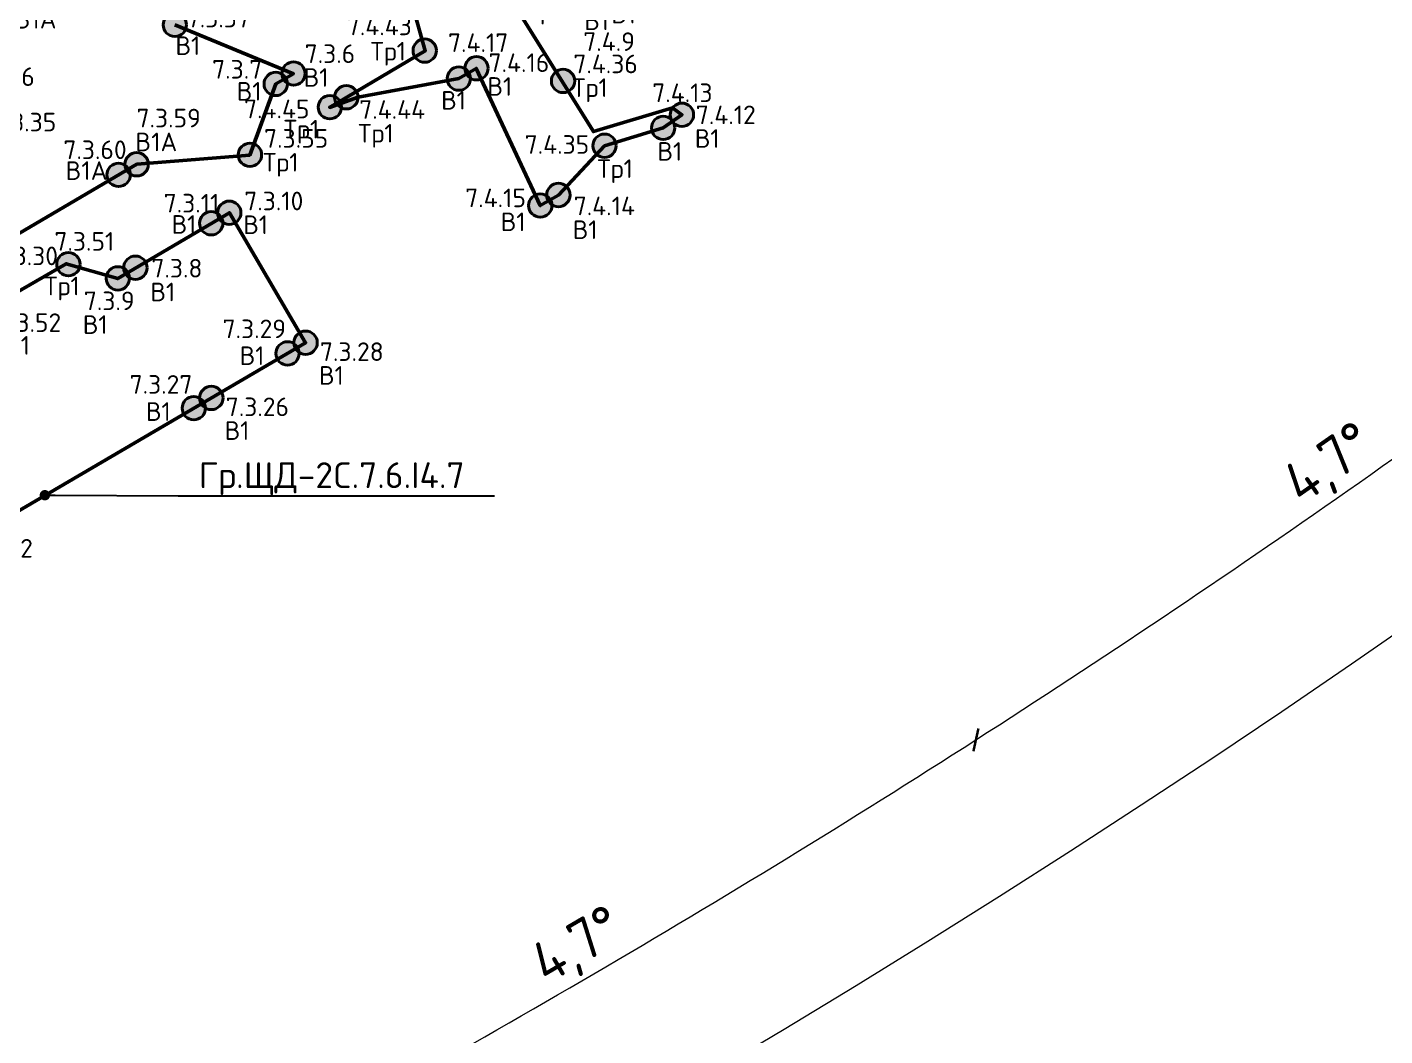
# Model space of a CAD drawing. Header units: millimetres. Extents: x -500444 to 437433, y -1435259 to 1593622.
# Drawn here: x -30971 to -17826, y -1378375 to -1368608 of the extents above; entities that cross this region are included whole.
import ezdxf
from ezdxf import colors
from ezdxf.entities.mleader import LeaderData, LeaderLine
from ezdxf.math import Vec2, Vec3

# ---------------------------------------------------------------- set-up
doc = ezdxf.new("R2010")
doc.units = ezdxf.units.MM
for name, color, linetype, lineweight in [('_Гр.ЩД-2C.7.6.I4.7', 6, 'Continuous', 50), ('_Гр.ЩД-2C.7.6.I4.8', 6, 'Continuous', 50), ('A-ANNO-DIMS', 7, 'Continuous', 9), ('Светильники аварийные', 1, 'Continuous', 40)]:
    doc.layers.add(name, color=color, linetype=linetype, lineweight=lineweight)
doc.layers.add('Вставка', color=252, linetype='Continuous')
doc.layers.add('сВЕтильники', color=7, linetype='Continuous', lineweight=40, true_color=0x0000f0)
doc.styles.add('GOST 2.304', font='')
doc.styles.add('ISOCPEUR', font='isocpeur.ttf', dxfattribs={"height": 250})
doc.styles.add('TableTextStyle', font='isocpeur.ttf', dxfattribs={"width": 0.9})
doc.styles.get('GOST 2.304').set_extended_font_data('GOST Common')
doc.linetypes.add('Truba', pattern='A,3e-05,[4,MSH_7,S=1,R=0,X=0,Y=0],-3.022072', length=3.022102)
doc.dimstyles.new('М-200', dxfattribs={"dimtxt": 400, "dimasz": 160, "dimexe": 200, "dimexo": 400, "dimgap": 50, "dimtad": 1, "dimdec": 0, "dimzin": 0, "dimdsep": 46, "dimtxsty": 'GOST 2.304', "dimblk": 'ARCHTICK', "dimcen": 180, "dimdle": 200, "dimadec": 0, "dimazin": 0, "dimtfac": 1, "dimtdec": 0, "dimtmove": 1, "dimatfit": 0, "dimfxl": 1, "dimtolj": 1, "dimtzin": 0, "dimarcsym": 0})

# ---------------------------------------------------------------- blocks, each defined once
blk = doc.blocks.new('_ArchTick')
at = {"color": 0, "linetype": 'ByBlock', "const_width": 0.15}
blk.add_lwpolyline([(-0.5, -0.5), (0.5, 0.5)], dxfattribs=at)
blk = doc.blocks.new('*D41')
at = {"layer": 'A-ANNO-DIMS', "color": 0, "lineweight": -2, "transparency": 16777216}
blk.add_arc((-165704, -113309), 107894, 270, 326, dxfattribs=at)
at = {"layer": 'Defpoints', "color": 0, "lineweight": 30, "transparency": 16777216}
for p in [(-165704, -113309), (-165704, -113309), (-75741, -173990), (-131171, -215528), (-165704, -221903)]:
    blk.add_point(p, dxfattribs=at)
at = {"layer": 'A-ANNO-DIMS', "color": 0, "lineweight": -2, "transparency": 16777216, "xscale": 160, "yscale": 160, "zscale": 160}
for p, rotation in [((-76255, -173643), 55.99999895826774), ((-165704, -221203), 179.9999981265246)]:
    blk.add_blockref('_ArchTick', p, dxfattribs=dict(at, rotation=rotation))
at = {"layer": 'A-ANNO-DIMS', "color": 0, "transparency": 16777216, "insert": (-114300, -207822), "char_height": 400, "attachment_point": 5, "rotation": 28.5412, "style": 'GOST 2.304'}
blk.add_mtext('\\A1;56,0%%D', dxfattribs=at)
blk = doc.blocks.new('*D47')
at = {"layer": 'A-ANNO-DIMS', "color": 0, "lineweight": -2, "transparency": 16777216}
blk.add_arc((-165704, -113309), 106494, 298, 302.66667, dxfattribs=at)
at = {"layer": 'Defpoints', "color": 0, "lineweight": 30, "transparency": 16777216}
for p in [(-165704, -113309), (-165704, -113309), (-107468, -204137), (-113174, -205946), (-115051, -208574)]:
    blk.add_point(p, dxfattribs=at)
at = {"layer": 'A-ANNO-DIMS', "color": 0, "lineweight": -2, "transparency": 16777216, "xscale": 160, "yscale": 160, "zscale": 160}
for p, rotation in [((-108223, -202959), 32.66666510967951), ((-115708, -207338), 207.9999983343615)]:
    blk.add_blockref('_ArchTick', p, dxfattribs=dict(at, rotation=rotation))
at = {"layer": 'A-ANNO-DIMS', "color": 0, "transparency": 16777216, "insert": (-112068, -204974), "char_height": 400, "attachment_point": 5, "rotation": 30.3333, "style": 'GOST 2.304'}
blk.add_mtext('\\A1;4,7%%D', dxfattribs=at)
blk = doc.blocks.new('*D48')
at = {"layer": 'A-ANNO-DIMS', "color": 0, "lineweight": -2, "transparency": 16777216}
blk.add_arc((-165704, -113309), 106494, 302.66667, 307.33333, dxfattribs=at)
at = {"layer": 'Defpoints', "color": 0, "lineweight": 30, "transparency": 16777216}
for p in [(-165704, -113309), (-165704, -113309), (-100271, -199098), (-105811, -201365), (-107468, -204137)]:
    blk.add_point(p, dxfattribs=at)
at = {"layer": 'A-ANNO-DIMS', "color": 0, "lineweight": -2, "transparency": 16777216, "xscale": 160, "yscale": 160, "zscale": 160}
for p, rotation in [((-101120, -197985), 37.33333173698986), ((-108223, -202959), 212.6666651096795)]:
    blk.add_blockref('_ArchTick', p, dxfattribs=dict(at, rotation=rotation))
at = {"layer": 'A-ANNO-DIMS', "color": 0, "transparency": 16777216, "insert": (-104788, -200307), "char_height": 400, "attachment_point": 5, "rotation": 35, "style": 'GOST 2.304'}
blk.add_mtext('\\A1;4,7%%D', dxfattribs=at)
blk = doc.blocks.new('A$Cab2378fa')
at = {"lineweight": 25}
h = blk.add_hatch(color=256, dxfattribs=at)
h.paths.add_polyline_path([(162, -157, 0.442338), (148, 178), (0, 0)])
h.paths.add_polyline_path([(-142, -170), (0, 0), (-163, 158, 0.430096)])
at = {"lineweight": 25, "true_color": 0xfff5f5}
h = blk.add_hatch(color=7, dxfattribs=at)
h.dxf.hatch_style = 1
h.paths.add_polyline_path([(0, 0), (-142, -170, 0.174923), (3, -222, 0.197808), (162, -157)])
h.paths.add_polyline_path([(-163, 158), (0, 0), (148, 178, 0.175398), (3, 230, 0.209014)])
blk.add_circle((3, 4), 226)
blk = doc.blocks.new('Гр.ЩД-2C.7.6.I4.7')
at = {"layer": '_Гр.ЩД-2C.7.6.I4.7', "color": 18, "true_color": 0x000000, "style": 'TableTextStyle'}
for s, p in [('B1A', (56024, 17733)), ('В1', (57581, 17477)), ('В1', (58822, 17169)), ('В1', (58174, 17035)), ('B1A', (57193, 16545)), ('B1A', (56517, 16267)), ('Тр1', (58429, 16348)), ('В1', (57543, 15746)), ('В1', (58237, 15743)), ('Тр1', (56311, 15150)), ('В1', (57338, 15092)), ('В1', (56684, 14776)), ('Тр1', (55830, 14575)), ('В1', (58202, 14475)), ('В1', (58970, 14284)), ('В1', (57295, 13934)), ('В1', (58057, 13750))]:
    blk.add_text(s, height=180, dxfattribs=at).set_placement(p)
at = {"layer": '_Гр.ЩД-2C.7.6.I4.7', "ltscale": 100, "style": 'TableTextStyle'}
for tag, p in [('ТР1', (53077, 22834)), ('ТР1', (52047, 22742)), ('ТР1', (52276, 22151)), ('ТР1', (51581, 21738)), ('ТР1', (53750, 21686)), ('ТР1', (52952, 21226)), ('В1', (55112, 20909)), ('ТР1', (52154, 20767)), ('В1', (55551, 20480)), ('В1', (54207, 20381)), ('В1', (54648, 19948)), ('В1', (55634, 19541)), ('В1', (55379, 19321)), ('ТР1', (56762, 19272)), ('В1', (51989, 19079)), ('В1', (54451, 18801)), ('В1', (52433, 18651)), ('В1', (55373, 18649)), ('B1A', (56270, 18531)), ('В1', (57178, 18249)), ('ТР1', (55008, 18168)), ('B1A', (56034, 17963)), ('ТР1', (53963, 17955)), ('ТР1', (53499, 17743)), ('В1', (57690, 17743)), ('В1', (52843, 17590)), ('В1', (52271, 17446)), ('В1', (54719, 17309)), ('В1', (58832, 17399)), ('В1', (55602, 17177)), ('В1', (57935, 17248)), ('ТР1', (53430, 17077)), ('В1', (54206, 16999)), ('В1', (55810, 16736)), ('B1A', (57203, 16775)), ('В1', (52493, 16598)), ('В1', (53502, 16580)), ('ТР1', (58439, 16578)), ('B1A', (56496, 16468)), ('В1', (57467, 15952)), ('В1', (58247, 15973)), ('В1', (54968, 15586)), ('ТР1', (56409, 15581)), ('В1', (55834, 15441)), ('В1', (57348, 15322)), ('В1', (54098, 14989)), ('ТР1', (55067, 15001)), ('В1', (56694, 15006)), ('В1', (53759, 14774)), ('ТР1', (55862, 14795)), ('В1', (58037, 14735)), ('ТР1', (55038, 14434)), ('В1', (58980, 14514)), ('В1', (57137, 14196)), ('В1', (53945, 14008)), ('В1', (54916, 13986)), ('В1', (58067, 13980)), ('ТР1', (54401, 13219)), ('ТР1', (54555, 12654)), ('В1', (55629, 12610)), ('В1', (55037, 12313))]:
    blk.add_attdef(tag, p, '', height=180, dxfattribs=at)
blk = doc.blocks.new('_Dot')
at = {"color": 0, "linetype": 'ByBlock', "lineweight": -2}
blk.add_line((-0.5, 0), (-1, 0), dxfattribs=at)
at = {"color": 0, "linetype": 'ByBlock', "const_width": 0.5}
blk.add_lwpolyline([(-0.25, 0, 1), (0.25, 0, 1)], format="xyb", close=True, dxfattribs=at)
blk = doc.blocks.new('Гр.ЩД-2C.7.6.I4.8')
at = {"layer": '_Гр.ЩД-2C.7.6.I4.8', "color": 18, "true_color": 0x000000, "style": 'TableTextStyle'}
for s, p in [('В1', (60609, 23900)), ('В1', (61236, 23968)), ('В1', (61437, 22695)), ('В1', (62088, 22721)), ('В1', (58479, 22389)), ('В1', (59171, 22277)), ('B1A', (62618, 22079)), ('В1', (57989, 21913)), ('Тр1', (61659, 21873)), ('Тр1', (58677, 21740)), ('В1', (57366, 21633)), ('Тр1', (61125, 21547)), ('B1A', (62424, 21629)), ('В1', (59985, 21277)), ('Тр1', (60840, 21334)), ('Тр1', (58567, 21169)), ('В1', (59739, 21015)), ('Тр1', (60205, 20870)), ('В1', (58816, 20554)), ('Тр1', (59598, 20550)), ('В1', (58168, 20442)), ('В1', (60410, 20337)), ('B1A', (63039, 20282)), ('B1A', (63870, 20321)), ('В1', (59961, 20064)), ('Тр1', (63074, 19859)), ('Тр1', (58363, 19789)), ('В1', (59265, 19616)), ('Тр1', (57981, 19485)), ('Тр1', (60290, 19405)), ('В1', (64394, 19406)), ('Тр1', (57151, 19398)), ('В1', (64029, 19284)), ('В1', (58730, 19248)), ('В1', (57369, 18930)), ('В1', (61441, 18974)), ('В1', (58021, 18857)), ('Тр1', (60035, 18803)), ('Тр1', (62812, 18844)), ('В1', (60917, 18646)), ('Тр1', (62386, 18715)), ('Тр1', (61832, 18540)), ('В1', (64514, 18248)), ('В1', (65209, 18250)), ('В1', (60423, 18023)), ('В1', (59761, 17950)), ('Тр1', (61252, 17827)), ('В1', (61809, 17723)), ('В1', (62071, 17788)), ('Тр1', (59741, 17428)), ('В1', (60872, 17087)), ('Тр1', (61694, 17075)), ('В1', (60424, 16953)), ('Тр1', (58901, 16674)), ('Тр1', (59621, 16634)), ('В1', (62880, 16583)), ('В1', (62518, 16458)), ('Тр1', (61937, 16291)), ('В1', (61001, 15776)), ('В1', (61698, 15700))]:
    blk.add_text(s, height=180, dxfattribs=at).set_placement(p)
at = {"layer": '_Гр.ЩД-2C.7.6.I4.8', "ltscale": 100, "style": 'TableTextStyle'}
for tag, p in [('В1', (61246, 24198)), ('В1', (60459, 24127)), ('В1', (61299, 22901)), ('В1', (62098, 22951)), ('В1', (58399, 22619)), ('В1', (59181, 22507)), ('ТР1', (61563, 22299)), ('B1A', (62628, 22309)), ('В1', (57919, 22114)), ('ТР1', (58687, 21970)), ('ТР1', (60712, 21984)), ('В1', (57181, 21863)), ('B1A', (62434, 21859)), ('В1', (59572, 21753)), ('ТР1', (60358, 21762)), ('В1', (59574, 21520)), ('ТР1', (58617, 21394)), ('ТР1', (60330, 21074)), ('В1', (58012, 20884)), ('ТР1', (59420, 20732)), ('В1', (57973, 20657)), ('В1', (60420, 20567)), ('B1A', (62999, 20495)), ('B1A', (63880, 20551)), ('ТР1', (58555, 20200)), ('В1', (59782, 20266)), ('ТР1', (57601, 19819)), ('В1', (59275, 19846)), ('В1', (63956, 19851)), ('ТР1', (56911, 19635)), ('ТР1', (60261, 19614)), ('В1', (64404, 19636)), ('В1', (58696, 19449)), ('ТР1', (63339, 19407)), ('ТР1', (62158, 19305)), ('В1', (57070, 19175)), ('В1', (61451, 19204)), ('В1', (58031, 19087)), ('ТР1', (62822, 19074)), ('ТР1', (59706, 19010)), ('В1', (60783, 18831)), ('ТР1', (61672, 18738)), ('В1', (64209, 18478)), ('В1', (65219, 18480)), ('В1', (60433, 18253)), ('В1', (59607, 18171)), ('ТР1', (61181, 18114)), ('В1', (62081, 18018)), ('ТР1', (59511, 17673)), ('В1', (60491, 17512)), ('В1', (61800, 17522)), ('В1', (60882, 17317)), ('ТР1', (61704, 17305)), ('В1', (62468, 17026)), ('ТР1', (58516, 16869)), ('ТР1', (59631, 16864)), ('В1', (62890, 16813)), ('ТР1', (61233, 16526)), ('В1', (60657, 16009)), ('В1', (61708, 15930))]:
    blk.add_attdef(tag, p, '', height=180, dxfattribs=at)
blk = doc.blocks.new('Оси200')
at = {"layer": 'A-ANNO-DIMS', "color": 253}
dim = blk.add_angular_dim_2l(base=(-131171, -215527.9), line1=((-165703.8, -113309.3), (-75741.3, -173989.8)), line2=((-165703.8, -113309.3), (-165703.8, -221903.3)), text='56,0%%D', dimstyle='М-200', override={"dimadec": 2, "dimtmove": 2}, dxfattribs=at)
dim.commit()
dim.dimension.update_dxf_attribs({"geometry": '*D41', "text_midpoint": (-114299.5, -207822), "dimtype": 130})
for base, line1, line2, picture, middle in [((-113173.7, -205946.2), ((-165703.8, -113309.3), (-107467.8, -204137.3)), ((-165703.8, -113309.3), (-115050.5, -208574.2)), '*D47', (-112067.5, -204974.3)), ((-105811, -201365.3), ((-165703.8, -113309.3), (-100271.2, -199098.2)), ((-165703.8, -113309.3), (-107467.8, -204137.3)), '*D48', (-104787.6, -200306.6))]:
    dim = blk.add_angular_dim_2l(base=base, line1=line1, line2=line2, text='4,7%%D', dimstyle='М-200', dxfattribs=at)
    dim.commit()
    dim.dimension.update_dxf_attribs({"geometry": picture, "text_midpoint": middle})
blk = doc.blocks.new('A$C20f07326')
at = {"layer": 'A-ANNO-DIMS', "color": 253}
blk.add_blockref('Оси200', (404603.7, 213803.6), dxfattribs=at)

msp = doc.modelspace()

# ---------------------------------------------------------------- block references
at = {"layer": 'Вставка', "linetype": 'Truba', "lineweight": 30, "ltscale": 100}
msp.add_blockref('A$C20f07326', (-318166, -1386354), dxfattribs=at)

# ---------------------------------------------------------------- next in the draw order: linework, layer by layer
at = {"layer": '_Гр.ЩД-2C.7.6.I4.7', "ltscale": 100}
msp.add_lwpolyline([(-29541, -1368585), (-28393, -1369059), (-28564, -1369158), (-28815, -1369846), (-29910, -1369936), (-32896, -1371691), (-32498, -1372444), (-32323, -1372341), (-32401, -1371943), (-30592, -1370899), (-30094, -1371042), (-29013, -1370405), (-28275, -1371664), (-31810, -1373732), (-32469, -1373854), (-32825, -1373184)], dxfattribs=at)
at = {"layer": '_Гр.ЩД-2C.7.6.I4.8', "ltscale": 100}
msp.add_lwpolyline([(-27244, -1368385), (-27116, -1368837), (-28042, -1369385), (-27767, -1369287), (-26792, -1369106), (-26622, -1369008), (-26003, -1370335), (-25828, -1370233), (-25381, -1369756), (-24813, -1369583), (-24631, -1369456), (-24723, -1369390), (-25488, -1369619), (-26270, -1368369)], dxfattribs=at)

# ---------------------------------------------------------------- next in the draw order: block references
at = {"layer": '_Гр.ЩД-2C.7.6.I4.7'}
ref = msp.add_blockref('Гр.ЩД-2C.7.6.I4.7', (-87116, -1386354), dxfattribs=at)
ref.add_attrib('В1', '7.3.6', (-28284, -1368955), dxfattribs={"ltscale": 100, "height": 180, "style": 'TableTextStyle'})
ref.add_attrib('В1', '7.3.7', (-29180, -1369106), dxfattribs={"ltscale": 100, "height": 180, "style": 'TableTextStyle'})
ref.add_attrib('В1', '7.3.8', (-29768, -1371032), dxfattribs={"ltscale": 100, "height": 180, "style": 'TableTextStyle'})
ref.add_attrib('В1', '7.3.9', (-30422, -1371348), dxfattribs={"ltscale": 100, "height": 180, "style": 'TableTextStyle'})
ref.add_attrib('В1', '7.3.10', (-28869, -1370381), dxfattribs={"ltscale": 100, "height": 180, "style": 'TableTextStyle'})
ref.add_attrib('В1', '7.3.11', (-29649, -1370402), dxfattribs={"ltscale": 100, "height": 180, "style": 'TableTextStyle'})
ref.add_attrib('В1', '7.3.12', (-31487, -1373744), dxfattribs={"ltscale": 100, "height": 180, "style": 'TableTextStyle'})
ref.add_attrib('В1', '7.3.26', (-29048, -1372374), dxfattribs={"ltscale": 100, "height": 180, "style": 'TableTextStyle'})
ref.add_attrib('В1', '7.3.27', (-29979, -1372157), dxfattribs={"ltscale": 100, "height": 180, "style": 'TableTextStyle'})
ref.add_attrib('В1', '7.3.28', (-28136, -1371840), dxfattribs={"ltscale": 100, "height": 180, "style": 'TableTextStyle'})
ref.add_attrib('В1', '7.3.29', (-29079, -1371619), dxfattribs={"ltscale": 100, "height": 180, "style": 'TableTextStyle'})
ref.add_attrib('B1A', '7.3.59', (-29912, -1369578), dxfattribs={"ltscale": 100, "height": 180, "style": 'TableTextStyle'})
ref.add_attrib('B1A', '7.3.60', (-30620, -1369885), dxfattribs={"ltscale": 100, "height": 180, "style": 'TableTextStyle'})
ref.add_attrib('ТР1', '7.3.51', (-30707, -1370772), dxfattribs={"ltscale": 100, "height": 180, "style": 'TableTextStyle'})
ref.add_attrib('ТР1', '7.3.52', (-31254, -1371559), dxfattribs={"ltscale": 100, "height": 180, "style": 'TableTextStyle'})
ref.add_attrib('ТР1', '7.3.55', (-28677, -1369775), dxfattribs={"ltscale": 100, "height": 180, "style": 'TableTextStyle'})
ref.add_attrib('В1', '7.3.30', (-31281, -1370913), dxfattribs={"ltscale": 100, "height": 180, "style": 'TableTextStyle'})
ref.add_attrib('В1', '7.3.35', (-31305, -1369617), dxfattribs={"ltscale": 100, "height": 180, "style": 'TableTextStyle'})
ref.add_attrib('В1', '7.3.36', (-31513, -1369177), dxfattribs={"ltscale": 100, "height": 180, "style": 'TableTextStyle'})
ref.add_attrib('В1', '7.3.37', (-29426, -1368610), dxfattribs={"ltscale": 100, "height": 180, "style": 'TableTextStyle'})
at = {"layer": '_Гр.ЩД-2C.7.6.I4.8'}
ref = msp.add_blockref('Гр.ЩД-2C.7.6.I4.8', (-87387, -1386359), dxfattribs=at)
ref.add_attrib('ТР1', '7.4.34', (-25715, -1367621), dxfattribs={"ltscale": 100, "height": 180, "style": 'TableTextStyle'})
ref.add_attrib('В1', '7.4.0', (-29468, -1364245), dxfattribs={"ltscale": 100, "height": 180, "style": 'TableTextStyle'})
ref.add_attrib('В1', '7.4.1', (-30206, -1364496), dxfattribs={"ltscale": 100, "height": 180, "style": 'TableTextStyle'})
ref.add_attrib('В1', '7.4.2', (-28206, -1363852), dxfattribs={"ltscale": 100, "height": 180, "style": 'TableTextStyle'})
ref.add_attrib('В1', '7.4.3', (-28988, -1363740), dxfattribs={"ltscale": 100, "height": 180, "style": 'TableTextStyle'})
ref.add_attrib('В1', '7.4.4', (-26141, -1362162), dxfattribs={"ltscale": 100, "height": 180, "style": 'TableTextStyle'})
ref.add_attrib('В1', '7.4.5', (-26928, -1362233), dxfattribs={"ltscale": 100, "height": 180, "style": 'TableTextStyle'})
ref.add_attrib('В1', '7.4.6', (-25289, -1363408), dxfattribs={"ltscale": 100, "height": 180, "style": 'TableTextStyle'})
ref.add_attrib('В1', '7.4.7', (-26088, -1363458), dxfattribs={"ltscale": 100, "height": 180, "style": 'TableTextStyle'})
ref.add_attrib('В1', '7.4.8', (-25306, -1368341), dxfattribs={"ltscale": 100, "height": 180, "style": 'TableTextStyle'})
ref.add_attrib('В1', '7.4.9', (-25587, -1368838), dxfattribs={"ltscale": 100, "height": 180, "style": 'TableTextStyle'})
ref.add_attrib('В1', '7.4.10', (-22168, -1367880), dxfattribs={"ltscale": 100, "height": 180, "style": 'TableTextStyle'})
ref.add_attrib('В1', '7.4.11', (-23178, -1367881), dxfattribs={"ltscale": 100, "height": 180, "style": 'TableTextStyle'})
ref.add_attrib('В1', '7.4.12', (-24497, -1369547), dxfattribs={"ltscale": 100, "height": 180, "style": 'TableTextStyle'})
ref.add_attrib('В1', '7.4.13', (-24919, -1369333), dxfattribs={"ltscale": 100, "height": 180, "style": 'TableTextStyle'})
ref.add_attrib('В1', '7.4.14', (-25679, -1370429), dxfattribs={"ltscale": 100, "height": 180, "style": 'TableTextStyle'})
ref.add_attrib('В1', '7.4.15', (-26730, -1370351), dxfattribs={"ltscale": 100, "height": 180, "style": 'TableTextStyle'})
ref.add_attrib('В1', '7.4.16', (-26504, -1369042), dxfattribs={"ltscale": 100, "height": 180, "style": 'TableTextStyle'})
ref.add_attrib('В1', '7.4.17', (-26896, -1368848), dxfattribs={"ltscale": 100, "height": 180, "style": 'TableTextStyle'})
ref.add_attrib('В1', '7.4.18', (-26954, -1368107), dxfattribs={"ltscale": 100, "height": 180, "style": 'TableTextStyle'})
ref.add_attrib('В1', '7.4.19', (-27780, -1368188), dxfattribs={"ltscale": 100, "height": 180, "style": 'TableTextStyle'})
ref.add_attrib('В1', '7.4.20', (-29375, -1365475), dxfattribs={"ltscale": 100, "height": 180, "style": 'TableTextStyle'})
ref.add_attrib('В1', '7.4.21', (-29414, -1365703), dxfattribs={"ltscale": 100, "height": 180, "style": 'TableTextStyle'})
ref.add_attrib('В1', '7.4.22', (-28690, -1366910), dxfattribs={"ltscale": 100, "height": 180, "style": 'TableTextStyle'})
ref.add_attrib('В1', '7.4.23', (-30317, -1367185), dxfattribs={"ltscale": 100, "height": 180, "style": 'TableTextStyle'})
ref.add_attrib('В1', '7.4.24', (-27605, -1366093), dxfattribs={"ltscale": 100, "height": 180, "style": 'TableTextStyle'})
ref.add_attrib('В1', '7.4.25', (-27813, -1364839), dxfattribs={"ltscale": 100, "height": 180, "style": 'TableTextStyle'})
ref.add_attrib('В1', '7.4.26', (-22983, -1366724), dxfattribs={"ltscale": 100, "height": 180, "style": 'TableTextStyle'})
ref.add_attrib('В1', '7.4.27', (-23430, -1366508), dxfattribs={"ltscale": 100, "height": 180, "style": 'TableTextStyle'})
ref.add_attrib('В1', '7.4.28', (-25936, -1367155), dxfattribs={"ltscale": 100, "height": 180, "style": 'TableTextStyle'})
ref.add_attrib('В1', '7.4.29', (-26604, -1367528), dxfattribs={"ltscale": 100, "height": 180, "style": 'TableTextStyle'})
ref.add_attrib('B1A', '7.4.56', (-24759, -1364050), dxfattribs={"ltscale": 100, "height": 180, "style": 'TableTextStyle'})
ref.add_attrib('B1A', '7.4.57', (-24952, -1364501), dxfattribs={"ltscale": 100, "height": 180, "style": 'TableTextStyle'})
ref.add_attrib('B1A', '7.4.58', (-23506, -1365808), dxfattribs={"ltscale": 100, "height": 180, "style": 'TableTextStyle'})
ref.add_attrib('B1A', '7.4.59', (-24387, -1365864), dxfattribs={"ltscale": 100, "height": 180, "style": 'TableTextStyle'})
ref.add_attrib('ТР1', '7.4.35', (-26154, -1369834), dxfattribs={"ltscale": 100, "height": 180, "style": 'TableTextStyle'})
ref.add_attrib('ТР1', '7.4.36', (-25683, -1369054), dxfattribs={"ltscale": 100, "height": 180, "style": 'TableTextStyle'})
ref.add_attrib('ТР1', '7.4.37', (-26206, -1368246), dxfattribs={"ltscale": 100, "height": 180, "style": 'TableTextStyle'})
ref.add_attrib('ТР1', '7.4.38', (-27681, -1367350), dxfattribs={"ltscale": 100, "height": 180, "style": 'TableTextStyle'})
ref.add_attrib('ТР1', '7.4.39', (-27126, -1366745), dxfattribs={"ltscale": 100, "height": 180, "style": 'TableTextStyle'})
ref.add_attrib('ТР1', '7.4.40', (-27967, -1365627), dxfattribs={"ltscale": 100, "height": 180, "style": 'TableTextStyle'})
ref.add_attrib('ТР1', '7.4.41', (-28770, -1364966), dxfattribs={"ltscale": 100, "height": 180, "style": 'TableTextStyle'})
ref.add_attrib('ТР1', '7.4.42', (-28699, -1364390), dxfattribs={"ltscale": 100, "height": 180, "style": 'TableTextStyle'})
ref.add_attrib('ТР1', '7.4.43', (-27876, -1368686), dxfattribs={"ltscale": 100, "height": 180, "style": 'TableTextStyle'})
ref.add_attrib('ТР1', '7.4.44', (-27756, -1369495), dxfattribs={"ltscale": 100, "height": 180, "style": 'TableTextStyle'})
ref.add_attrib('ТР1', '7.4.45', (-28871, -1369490), dxfattribs={"ltscale": 100, "height": 180, "style": 'TableTextStyle'})
ref.add_attrib('ТР1', '7.4.46', (-28832, -1366159), dxfattribs={"ltscale": 100, "height": 180, "style": 'TableTextStyle'})
ref.add_attrib('ТР1', '7.4.47', (-29786, -1366541), dxfattribs={"ltscale": 100, "height": 180, "style": 'TableTextStyle'})
ref.add_attrib('ТР1', '7.4.48', (-30476, -1366725), dxfattribs={"ltscale": 100, "height": 180, "style": 'TableTextStyle'})
ref.add_attrib('ТР1', '7.4.49', (-25824, -1364060), dxfattribs={"ltscale": 100, "height": 180, "style": 'TableTextStyle'})
ref.add_attrib('ТР1', '7.4.50', (-26675, -1364376), dxfattribs={"ltscale": 100, "height": 180, "style": 'TableTextStyle'})
ref.add_attrib('ТР1', '7.4.51', (-27029, -1364597), dxfattribs={"ltscale": 100, "height": 180, "style": 'TableTextStyle'})
ref.add_attrib('ТР1', '7.4.52', (-27057, -1365286), dxfattribs={"ltscale": 100, "height": 180, "style": 'TableTextStyle'})
ref.add_attrib('ТР1', '7.4.53', (-24048, -1366952), dxfattribs={"ltscale": 100, "height": 180, "style": 'TableTextStyle'})
ref.add_attrib('ТР1', '7.4.54', (-24565, -1367285), dxfattribs={"ltscale": 100, "height": 180, "style": 'TableTextStyle'})
ref.add_attrib('ТР1', '7.4.55', (-25229, -1367055), dxfattribs={"ltscale": 100, "height": 180, "style": 'TableTextStyle'})
ref.add_attrib('В1', '7.4.30', (-28111, -1366514), dxfattribs={"ltscale": 100, "height": 180, "style": 'TableTextStyle'})
ref.add_attrib('В1', '7.4.31', (-29356, -1367273), dxfattribs={"ltscale": 100, "height": 180, "style": 'TableTextStyle'})
ref.add_attrib('В1', '7.4.32', (-26967, -1365793), dxfattribs={"ltscale": 100, "height": 180, "style": 'TableTextStyle'})
ref.add_attrib('В1', '7.4.33', (-27815, -1364606), dxfattribs={"ltscale": 100, "height": 180, "style": 'TableTextStyle'})
at = {"layer": 'сВЕтильники', "ltscale": 100, "xscale": 0.5, "yscale": 0.5, "zscale": 0.5}
for p in [(-29542, -1368587), (-27123, -1368837), (-28393, -1369059), (-26793, -1369108), (-26622, -1369008), (-28566, -1369160), (-25784, -1369131), (-27882, -1369289), (-28042, -1369385), (-24633, -1369458), (-24814, -1369585), (-25382, -1369758), (-28815, -1369846), (-25829, -1370235), (-29015, -1370407), (-26004, -1370337), (-29190, -1370509), (-30573, -1370905), (-29924, -1370939), (-30094, -1371042), (-28276, -1371665), (-28451, -1371769), (-29189, -1372200), (-29359, -1372299)]:
    msp.add_blockref('A$Cab2378fa', p, dxfattribs=at)
at = {"layer": 'Светильники аварийные', "ltscale": 100, "xscale": 0.5, "yscale": 0.5, "zscale": 0.5}
for p in [(-29912, -1369938), (-30087, -1370040)]:
    msp.add_blockref('A$Cab2378fa', p, dxfattribs=at)

# ---------------------------------------------------------------- next in the draw order: leaders
at = {"layer": '_Гр.ЩД-2C.7.6.I4.7'}
ml = msp.add_multileader_mtext('Standard', dxfattribs=at)
ml.set_content('Гр.ЩД-2C.7.6.I4.7', color=256, style='ISOCPEUR')
ml.set_leader_properties()
ml.set_arrow_properties(name='DOT')
ml.build(insert=Vec2(0, 0))
ml.multileader.update_dxf_attribs({"has_dogleg": 0, "text_left_attachment_type": 6, "text_right_attachment_type": 6, "arrow_head_size": 100})
ctx = ml.context
ctx.base_point, ctx.char_height, ctx.arrow_head_size, ctx.landing_gap_size, ctx.plane_origin = Vec3(-29509, -1373146), 250, 100, 200, Vec3(58660, -1246240)
ctx.left_attachment, ctx.right_attachment = 6, 6
notes = []
notes.append((ctx, [(0, (1, 1, 0), (-29517, -1373146), (1, 0), 8, [(1, [(-30799, -1373140)], 0, [])])]))
ctx.mtext.insert, ctx.mtext.flow_direction = Vec3(-29309, -1372821), 5
for ctx, leaders in notes:
    for number, flags, end, landing, length, lines in leaders:
        leader = LeaderData()
        leader.index, (leader.has_last_leader_line, leader.has_dogleg_vector, leader.attachment_direction) = number, flags
        leader.last_leader_point, leader.dogleg_vector, leader.dogleg_length = Vec3(end), Vec3(landing), length
        for number, points, colour, breaks in lines:
            line = LeaderLine()
            line.index, line.vertices, line.color, line.breaks = number, Vec3.list(points), colors.encode_raw_color(colour), breaks
            leader.lines.append(line)
        ctx.leaders.append(leader)

doc.saveas('drawing.dxf')
